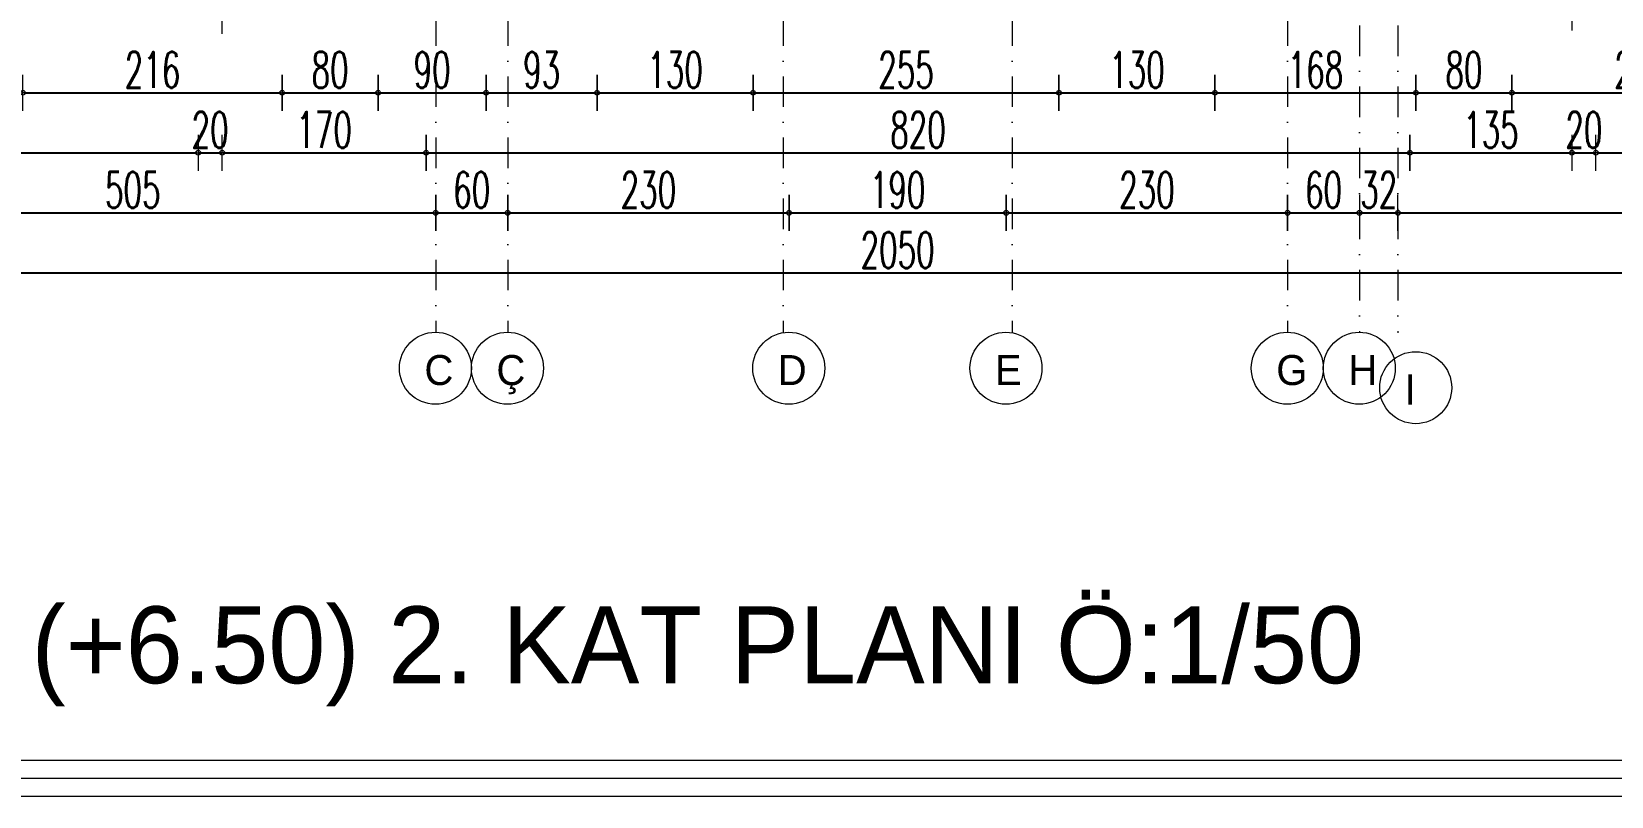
# Model space of a CAD drawing. Header units: millimetres. Extents: x -16104 to 67872, y -88009 to 12107.
# Drawn here: x 14898 to 16215, y -8330 to -7693 of the extents above; entities that cross this region are included whole.
import ezdxf

# ---------------------------------------------------------------- set-up
doc = ezdxf.new("R2010")
doc.units = ezdxf.units.MM
doc.linetypes.add('ACAD_ISO07W100', pattern=[3, 0, -3])
doc.linetypes.add('DASHDOTX2', pattern=[50.8, 25.4, -12.7, 0, -12.7])
doc.layers.get('0').update_dxf_attribs({"color": 241})
for name, color, linetype, lineweight in [('AKS', 1, 'ACAD_ISO07W100', 5), ('akslar', 144, 'Continuous', 20), ('c05', 32, 'Continuous', 13), ('OLCU', 54, 'Continuous', 13), ('YAZI', 22, 'Continuous', 18)]:
    doc.layers.add(name, color=color, linetype=linetype, lineweight=lineweight)
doc.styles.add('DIM', font='Txttw.shx', dxfattribs={"width": 0.6})
doc.styles.add('ÖLÇÜ-50', font='comic.ttf', dxfattribs={"height": 12.5})
doc.dimstyles.new('50', dxfattribs={"dimscale": 0, "dimtxt": 30, "dimasz": 1, "dimexe": 0, "dimexo": 2, "dimgap": 4, "dimtad": 1, "dimdec": 0, "dimzin": 0, "dimdsep": 46, "dimtxsty": 'DIM', "dimblk1": 'DOT', "dimblk2": 'DOT', "dimsah": 1, "dimcen": 1.5, "dimdle": 3, "dimse1": 1, "dimse2": 1, "dimclrd": 256, "dimclre": 9, "dimclrt": 256, "dimadec": 0, "dimazin": 0, "dimtfac": 0.24, "dimtdec": 0, "dimtix": 1, "dimtmove": 2, "dimatfit": 3, "dimldrblk": 'DOT', "dimfxl": 0, "dimtolj": 1, "dimtzin": 15, "dimarcsym": 0})

# ---------------------------------------------------------------- blocks, each defined once
blk = doc.blocks.new('DOT')
for p, q in [((0, 15), (0, -15)), ((-2, 0), (0, 0)), ((2, 0), (0, 0))]:
    blk.add_line(p, q)
blk.add_circle((0, 0), 2)
blk = doc.blocks.new('*D6160')
at = {"layer": 'Defpoints', "color": 0, "transparency": 16777216}
for p in [(14890.7, -7694.1), (15106.7, -7694.1), (15106.7, -7744.1)]:
    blk.add_point(p, dxfattribs=at)
at = {"layer": 'OLCU', "lineweight": -2, "transparency": 16777216}
blk.add_line((14891.7, -7744.1), (15105.7, -7744.1), dxfattribs=at)
at = {"layer": 'OLCU', "lineweight": -2, "transparency": 16777216, "rotation": 180}
blk.add_blockref('DOT', (14890.7, -7744.1), dxfattribs=at)
at = {"layer": 'OLCU', "lineweight": -2, "transparency": 16777216}
blk.add_blockref('DOT', (15106.7, -7744.1), dxfattribs=at)
at = {"layer": 'OLCU', "transparency": 16777216, "insert": (14998.7, -7725.1), "char_height": 30, "attachment_point": 5, "style": 'DIM'}
blk.add_mtext('\\A1;216', dxfattribs=at)
blk = doc.blocks.new('*D6161')
at = {"layer": 'Defpoints', "color": 0, "transparency": 16777216}
for p in [(15106.7, -7694.1), (15186.7, -7694.1), (15186.7, -7744.1)]:
    blk.add_point(p, dxfattribs=at)
at = {"layer": 'OLCU', "lineweight": -2, "transparency": 16777216}
blk.add_line((15107.7, -7744.1), (15185.7, -7744.1), dxfattribs=at)
at = {"layer": 'OLCU', "lineweight": -2, "transparency": 16777216, "rotation": 180}
blk.add_blockref('DOT', (15106.7, -7744.1), dxfattribs=at)
at = {"layer": 'OLCU', "lineweight": -2, "transparency": 16777216}
blk.add_blockref('DOT', (15186.7, -7744.1), dxfattribs=at)
at = {"layer": 'OLCU', "transparency": 16777216, "insert": (15146.7, -7725.1), "char_height": 30, "attachment_point": 5, "style": 'DIM'}
blk.add_mtext('\\A1;80', dxfattribs=at)
blk = doc.blocks.new('*D6162')
at = {"layer": 'Defpoints', "color": 0, "transparency": 16777216}
for p in [(15276.7, -7694.1), (15369.2, -7694.1), (15369.2, -7744.1)]:
    blk.add_point(p, dxfattribs=at)
at = {"layer": 'OLCU', "lineweight": -2, "transparency": 16777216}
blk.add_line((15277.7, -7744.1), (15368.2, -7744.1), dxfattribs=at)
at = {"layer": 'OLCU', "lineweight": -2, "transparency": 16777216, "rotation": 180}
blk.add_blockref('DOT', (15276.7, -7744.1), dxfattribs=at)
at = {"layer": 'OLCU', "lineweight": -2, "transparency": 16777216}
blk.add_blockref('DOT', (15369.2, -7744.1), dxfattribs=at)
at = {"layer": 'OLCU', "transparency": 16777216, "insert": (15323, -7725.1), "char_height": 30, "attachment_point": 5, "style": 'DIM'}
blk.add_mtext('\\A1;93', dxfattribs=at)
blk = doc.blocks.new('*D6163')
at = {"layer": 'Defpoints', "color": 0, "transparency": 16777216}
for p in [(15369.2, -7694.1), (15499.2, -7694.1), (15499.2, -7744.1)]:
    blk.add_point(p, dxfattribs=at)
at = {"layer": 'OLCU', "lineweight": -2, "transparency": 16777216}
blk.add_line((15370.2, -7744.1), (15498.2, -7744.1), dxfattribs=at)
at = {"layer": 'OLCU', "lineweight": -2, "transparency": 16777216, "rotation": 180}
blk.add_blockref('DOT', (15369.2, -7744.1), dxfattribs=at)
at = {"layer": 'OLCU', "lineweight": -2, "transparency": 16777216}
blk.add_blockref('DOT', (15499.2, -7744.1), dxfattribs=at)
at = {"layer": 'OLCU', "transparency": 16777216, "insert": (15434.2, -7725.1), "char_height": 30, "attachment_point": 5, "style": 'DIM'}
blk.add_mtext('\\A1;130', dxfattribs=at)
blk = doc.blocks.new('*D6164')
at = {"layer": 'Defpoints', "color": 0, "transparency": 16777216}
for p in [(15499.2, -7694.1), (15754.2, -7694.1), (15754.2, -7744.1)]:
    blk.add_point(p, dxfattribs=at)
at = {"layer": 'OLCU', "lineweight": -2, "transparency": 16777216}
blk.add_line((15500.2, -7744.1), (15753.2, -7744.1), dxfattribs=at)
at = {"layer": 'OLCU', "lineweight": -2, "transparency": 16777216, "rotation": 180}
blk.add_blockref('DOT', (15499.2, -7744.1), dxfattribs=at)
at = {"layer": 'OLCU', "lineweight": -2, "transparency": 16777216}
blk.add_blockref('DOT', (15754.2, -7744.1), dxfattribs=at)
at = {"layer": 'OLCU', "transparency": 16777216, "insert": (15626.7, -7725.1), "char_height": 30, "attachment_point": 5, "style": 'DIM'}
blk.add_mtext('\\A1;255', dxfattribs=at)
blk = doc.blocks.new('*D6165')
at = {"layer": 'Defpoints', "color": 0, "transparency": 16777216}
for p in [(15754.2, -7694.1), (15884.2, -7694.1), (15884.2, -7744.1)]:
    blk.add_point(p, dxfattribs=at)
at = {"layer": 'OLCU', "lineweight": -2, "transparency": 16777216}
blk.add_line((15755.2, -7744.1), (15883.2, -7744.1), dxfattribs=at)
at = {"layer": 'OLCU', "lineweight": -2, "transparency": 16777216, "rotation": 180}
blk.add_blockref('DOT', (15754.2, -7744.1), dxfattribs=at)
at = {"layer": 'OLCU', "lineweight": -2, "transparency": 16777216}
blk.add_blockref('DOT', (15884.2, -7744.1), dxfattribs=at)
at = {"layer": 'OLCU', "transparency": 16777216, "insert": (15819.2, -7725.1), "char_height": 30, "attachment_point": 5, "style": 'DIM'}
blk.add_mtext('\\A1;130', dxfattribs=at)
blk = doc.blocks.new('*D6166')
at = {"layer": 'Defpoints', "color": 0, "transparency": 16777216}
for p in [(15884.2, -7694.1), (16051.7, -7694.1), (16051.7, -7744.1)]:
    blk.add_point(p, dxfattribs=at)
at = {"layer": 'OLCU', "lineweight": -2, "transparency": 16777216}
blk.add_line((15885.2, -7744.1), (16050.7, -7744.1), dxfattribs=at)
at = {"layer": 'OLCU', "lineweight": -2, "transparency": 16777216, "rotation": 180}
blk.add_blockref('DOT', (15884.2, -7744.1), dxfattribs=at)
at = {"layer": 'OLCU', "lineweight": -2, "transparency": 16777216}
blk.add_blockref('DOT', (16051.7, -7744.1), dxfattribs=at)
at = {"layer": 'OLCU', "transparency": 16777216, "insert": (15968, -7725.1), "char_height": 30, "attachment_point": 5, "style": 'DIM'}
blk.add_mtext('\\A1;168', dxfattribs=at)
blk = doc.blocks.new('*D6167')
at = {"layer": 'Defpoints', "color": 0, "transparency": 16777216}
for p in [(16051.7, -7694.1), (16131.7, -7694.1), (16131.7, -7744.1)]:
    blk.add_point(p, dxfattribs=at)
at = {"layer": 'OLCU', "lineweight": -2, "transparency": 16777216}
blk.add_line((16052.7, -7744.1), (16130.7, -7744.1), dxfattribs=at)
at = {"layer": 'OLCU', "lineweight": -2, "transparency": 16777216, "rotation": 180}
blk.add_blockref('DOT', (16051.7, -7744.1), dxfattribs=at)
at = {"layer": 'OLCU', "lineweight": -2, "transparency": 16777216}
blk.add_blockref('DOT', (16131.7, -7744.1), dxfattribs=at)
at = {"layer": 'OLCU', "transparency": 16777216, "insert": (16091.7, -7725.1), "char_height": 30, "attachment_point": 5, "style": 'DIM'}
blk.add_mtext('\\A1;80', dxfattribs=at)
blk = doc.blocks.new('*D6168')
at = {"layer": 'Defpoints', "color": 0, "transparency": 16777216}
for p in [(16131.7, -7694.1), (16348.7, -7694.1), (16348.7, -7744.1)]:
    blk.add_point(p, dxfattribs=at)
at = {"layer": 'OLCU', "lineweight": -2, "transparency": 16777216}
blk.add_line((16132.7, -7744.1), (16347.7, -7744.1), dxfattribs=at)
at = {"layer": 'OLCU', "lineweight": -2, "transparency": 16777216, "rotation": 180}
blk.add_blockref('DOT', (16131.7, -7744.1), dxfattribs=at)
at = {"layer": 'OLCU', "lineweight": -2, "transparency": 16777216}
blk.add_blockref('DOT', (16348.7, -7744.1), dxfattribs=at)
at = {"layer": 'OLCU', "transparency": 16777216, "insert": (16240.2, -7725.1), "char_height": 30, "attachment_point": 5, "style": 'DIM'}
blk.add_mtext('\\A1;217', dxfattribs=at)
blk = doc.blocks.new('*D6171')
at = {"layer": 'Defpoints', "color": 0, "transparency": 16777216}
for p in [(14594.7, -7759.1), (15036.7, -7759.1), (15036.7, -7794.1)]:
    blk.add_point(p, dxfattribs=at)
at = {"layer": 'OLCU', "lineweight": -2, "transparency": 16777216}
blk.add_line((14595.7, -7794.1), (15035.7, -7794.1), dxfattribs=at)
at = {"layer": 'OLCU', "lineweight": -2, "transparency": 16777216, "rotation": 180}
blk.add_blockref('DOT', (14594.7, -7794.1), dxfattribs=at)
at = {"layer": 'OLCU', "lineweight": -2, "transparency": 16777216}
blk.add_blockref('DOT', (15036.7, -7794.1), dxfattribs=at)
at = {"layer": 'OLCU', "transparency": 16777216, "insert": (14815.7, -7775.1), "char_height": 30, "attachment_point": 5, "style": 'DIM'}
blk.add_mtext('\\A1;442', dxfattribs=at)
blk = doc.blocks.new('*D6172')
at = {"layer": 'Defpoints', "color": 0, "transparency": 16777216}
for p in [(15226.7, -7759.1), (16046.7, -7759.1), (16046.7, -7794.1)]:
    blk.add_point(p, dxfattribs=at)
at = {"layer": 'OLCU', "lineweight": -2, "transparency": 16777216}
blk.add_line((15227.7, -7794.1), (16045.7, -7794.1), dxfattribs=at)
at = {"layer": 'OLCU', "lineweight": -2, "transparency": 16777216, "rotation": 180}
blk.add_blockref('DOT', (15226.7, -7794.1), dxfattribs=at)
at = {"layer": 'OLCU', "lineweight": -2, "transparency": 16777216}
blk.add_blockref('DOT', (16046.7, -7794.1), dxfattribs=at)
at = {"layer": 'OLCU', "transparency": 16777216, "insert": (15636.7, -7775.1), "char_height": 30, "attachment_point": 5, "style": 'DIM'}
blk.add_mtext('\\A1;820', dxfattribs=at)
blk = doc.blocks.new('*D6173')
at = {"layer": 'Defpoints', "color": 0, "transparency": 16777216}
for p in [(16046.7, -7759.1), (16181.7, -7759.1), (16181.7, -7794.1)]:
    blk.add_point(p, dxfattribs=at)
at = {"layer": 'OLCU', "lineweight": -2, "transparency": 16777216}
blk.add_line((16047.7, -7794.1), (16180.7, -7794.1), dxfattribs=at)
at = {"layer": 'OLCU', "lineweight": -2, "transparency": 16777216, "rotation": 180}
blk.add_blockref('DOT', (16046.7, -7794.1), dxfattribs=at)
at = {"layer": 'OLCU', "lineweight": -2, "transparency": 16777216}
blk.add_blockref('DOT', (16181.7, -7794.1), dxfattribs=at)
at = {"layer": 'OLCU', "transparency": 16777216, "insert": (16114.2, -7775.1), "char_height": 30, "attachment_point": 5, "style": 'DIM'}
blk.add_mtext('\\A1;135', dxfattribs=at)
blk = doc.blocks.new('*D6175')
at = {"layer": 'Defpoints', "color": 0, "transparency": 16777216}
for p in [(15294.7, -7844.1), (15529.2, -7844.1), (15529.2, -7844.1)]:
    blk.add_point(p, dxfattribs=at)
at = {"layer": 'OLCU', "lineweight": -2, "transparency": 16777216}
blk.add_line((15295.7, -7844.1), (15528.2, -7844.1), dxfattribs=at)
at = {"layer": 'OLCU', "lineweight": -2, "transparency": 16777216, "rotation": 180}
blk.add_blockref('DOT', (15294.7, -7844.1), dxfattribs=at)
at = {"layer": 'OLCU', "lineweight": -2, "transparency": 16777216}
blk.add_blockref('DOT', (15529.2, -7844.1), dxfattribs=at)
at = {"layer": 'OLCU', "transparency": 16777216, "insert": (15412, -7825.1), "char_height": 30, "attachment_point": 5, "style": 'DIM'}
blk.add_mtext('\\A1;230', dxfattribs=at)
blk = doc.blocks.new('*D6178')
at = {"layer": 'Defpoints', "color": 0, "transparency": 16777216}
for p in [(14594.7, -7859.1), (16644.7, -7859.1), (16644.7, -7894.1)]:
    blk.add_point(p, dxfattribs=at)
at = {"layer": 'OLCU', "lineweight": -2, "transparency": 16777216}
blk.add_line((14595.7, -7894.1), (16643.7, -7894.1), dxfattribs=at)
at = {"layer": 'OLCU', "lineweight": -2, "transparency": 16777216, "rotation": 180}
blk.add_blockref('DOT', (14594.7, -7894.1), dxfattribs=at)
at = {"layer": 'OLCU', "lineweight": -2, "transparency": 16777216}
blk.add_blockref('DOT', (16644.7, -7894.1), dxfattribs=at)
at = {"layer": 'OLCU', "transparency": 16777216, "insert": (15619.7, -7875.1), "char_height": 30, "attachment_point": 5, "style": 'DIM'}
blk.add_mtext('\\A1;2050', dxfattribs=at)
blk = doc.blocks.new('*D6234')
at = {"layer": 'Defpoints', "color": 0, "transparency": 16777216}
for p in [(15056.7, -7794.1), (15226.7, -7794.1), (15226.7, -7794.1)]:
    blk.add_point(p, dxfattribs=at)
at = {"layer": 'OLCU', "lineweight": -2, "transparency": 16777216}
blk.add_line((15057.7, -7794.1), (15225.7, -7794.1), dxfattribs=at)
at = {"layer": 'OLCU', "lineweight": -2, "transparency": 16777216, "rotation": 180}
blk.add_blockref('DOT', (15056.7, -7794.1), dxfattribs=at)
at = {"layer": 'OLCU', "lineweight": -2, "transparency": 16777216}
blk.add_blockref('DOT', (15226.7, -7794.1), dxfattribs=at)
at = {"layer": 'OLCU', "transparency": 16777216, "insert": (15141.7, -7775.1), "char_height": 30, "attachment_point": 5, "style": 'DIM'}
blk.add_mtext('\\A1;170', dxfattribs=at)
blk = doc.blocks.new('*D6237')
at = {"layer": 'Defpoints', "color": 0, "transparency": 16777216}
for p in [(16201.7, -7794.1), (16644.7, -7794.1), (16644.7, -7794.1)]:
    blk.add_point(p, dxfattribs=at)
at = {"layer": 'OLCU', "lineweight": -2, "transparency": 16777216}
blk.add_line((16202.7, -7794.1), (16643.7, -7794.1), dxfattribs=at)
at = {"layer": 'OLCU', "lineweight": -2, "transparency": 16777216, "rotation": 180}
blk.add_blockref('DOT', (16201.7, -7794.1), dxfattribs=at)
at = {"layer": 'OLCU', "lineweight": -2, "transparency": 16777216}
blk.add_blockref('DOT', (16644.7, -7794.1), dxfattribs=at)
at = {"layer": 'OLCU', "transparency": 16777216, "insert": (16423.2, -7775.1), "char_height": 30, "attachment_point": 5, "style": 'DIM'}
blk.add_mtext('\\A1;443', dxfattribs=at)
blk = doc.blocks.new('*D6263')
at = {"layer": 'Defpoints', "color": 0, "transparency": 16777216}
for p in [(15036.7, -7744.1), (15056.7, -7744.1), (15056.7, -7794.1)]:
    blk.add_point(p, dxfattribs=at)
at = {"layer": 'OLCU', "lineweight": -2, "transparency": 16777216}
for p, q in [((15035.7, -7794.1), (15034.7, -7794.1)), ((15036.7, -7794.1), (15056.7, -7794.1)), ((15057.7, -7794.1), (15058.7, -7794.1))]:
    blk.add_line(p, q, dxfattribs=at)
blk.add_blockref('DOT', (15036.7, -7794.1), dxfattribs=at)
at = {"layer": 'OLCU', "lineweight": -2, "transparency": 16777216, "rotation": 180}
blk.add_blockref('DOT', (15056.7, -7794.1), dxfattribs=at)
at = {"layer": 'OLCU', "transparency": 16777216, "insert": (15046.7, -7775.1), "char_height": 30, "attachment_point": 5, "style": 'DIM'}
blk.add_mtext('\\A1;20', dxfattribs=at)
blk = doc.blocks.new('*D6264')
at = {"layer": 'Defpoints', "color": 0, "transparency": 16777216}
for p in [(16181.7, -7794.1), (16201.7, -7794.1), (16201.7, -7794.1)]:
    blk.add_point(p, dxfattribs=at)
at = {"layer": 'OLCU', "lineweight": -2, "transparency": 16777216}
for p, q in [((16180.7, -7794.1), (16179.7, -7794.1)), ((16181.7, -7794.1), (16201.7, -7794.1)), ((16202.7, -7794.1), (16203.7, -7794.1))]:
    blk.add_line(p, q, dxfattribs=at)
blk.add_blockref('DOT', (16181.7, -7794.1), dxfattribs=at)
at = {"layer": 'OLCU', "lineweight": -2, "transparency": 16777216, "rotation": 180}
blk.add_blockref('DOT', (16201.7, -7794.1), dxfattribs=at)
at = {"layer": 'OLCU', "transparency": 16777216, "insert": (16191.7, -7775.1), "char_height": 30, "attachment_point": 5, "style": 'DIM'}
blk.add_mtext('\\A1;20', dxfattribs=at)
blk = doc.blocks.new('*D6276')
at = {"layer": 'Defpoints', "color": 0, "transparency": 16777216}
for p in [(14729.7, -7844.1), (15234.7, -7844.1), (15234.7, -7844.1)]:
    blk.add_point(p, dxfattribs=at)
at = {"layer": 'OLCU', "lineweight": -2, "transparency": 16777216}
blk.add_line((14730.7, -7844.1), (15233.7, -7844.1), dxfattribs=at)
at = {"layer": 'OLCU', "lineweight": -2, "transparency": 16777216, "rotation": 180}
blk.add_blockref('DOT', (14729.7, -7844.1), dxfattribs=at)
at = {"layer": 'OLCU', "lineweight": -2, "transparency": 16777216}
blk.add_blockref('DOT', (15234.7, -7844.1), dxfattribs=at)
at = {"layer": 'OLCU', "transparency": 16777216, "insert": (14982.2, -7825.1), "char_height": 30, "attachment_point": 5, "style": 'DIM'}
blk.add_mtext('\\A1;505', dxfattribs=at)
blk = doc.blocks.new('*D6277')
at = {"layer": 'Defpoints', "color": 0, "transparency": 16777216}
for p in [(15234.7, -7844.1), (15294.7, -7844.1), (15294.7, -7844.1)]:
    blk.add_point(p, dxfattribs=at)
at = {"layer": 'OLCU', "lineweight": -2, "transparency": 16777216}
blk.add_line((15235.7, -7844.1), (15293.7, -7844.1), dxfattribs=at)
at = {"layer": 'OLCU', "lineweight": -2, "transparency": 16777216, "rotation": 180}
blk.add_blockref('DOT', (15234.7, -7844.1), dxfattribs=at)
at = {"layer": 'OLCU', "lineweight": -2, "transparency": 16777216}
blk.add_blockref('DOT', (15294.7, -7844.1), dxfattribs=at)
at = {"layer": 'OLCU', "transparency": 16777216, "insert": (15264.7, -7825.1), "char_height": 30, "attachment_point": 5, "style": 'DIM'}
blk.add_mtext('\\A1;60', dxfattribs=at)
blk = doc.blocks.new('*D6278')
at = {"layer": 'Defpoints', "color": 0, "transparency": 16777216}
for p in [(15529.2, -7844.1), (15710.2, -7844.1), (15710.2, -7844.1)]:
    blk.add_point(p, dxfattribs=at)
at = {"layer": 'OLCU', "lineweight": -2, "transparency": 16777216}
blk.add_line((15530.2, -7844.1), (15709.2, -7844.1), dxfattribs=at)
at = {"layer": 'OLCU', "lineweight": -2, "transparency": 16777216, "rotation": 180}
blk.add_blockref('DOT', (15529.2, -7844.1), dxfattribs=at)
at = {"layer": 'OLCU', "lineweight": -2, "transparency": 16777216}
blk.add_blockref('DOT', (15710.2, -7844.1), dxfattribs=at)
at = {"layer": 'OLCU', "transparency": 16777216, "insert": (15619.7, -7825.1), "char_height": 30, "attachment_point": 5, "style": 'DIM'}
blk.add_mtext('\\A1;190', dxfattribs=at)
blk = doc.blocks.new('*D6279')
at = {"layer": 'Defpoints', "color": 0, "transparency": 16777216}
for p in [(15710.2, -7844.1), (15944.7, -7844.1), (15944.7, -7844.1)]:
    blk.add_point(p, dxfattribs=at)
at = {"layer": 'OLCU', "lineweight": -2, "transparency": 16777216}
blk.add_line((15711.2, -7844.1), (15943.7, -7844.1), dxfattribs=at)
at = {"layer": 'OLCU', "lineweight": -2, "transparency": 16777216, "rotation": 180}
blk.add_blockref('DOT', (15710.2, -7844.1), dxfattribs=at)
at = {"layer": 'OLCU', "lineweight": -2, "transparency": 16777216}
blk.add_blockref('DOT', (15944.7, -7844.1), dxfattribs=at)
at = {"layer": 'OLCU', "transparency": 16777216, "insert": (15827.5, -7825.1), "char_height": 30, "attachment_point": 5, "style": 'DIM'}
blk.add_mtext('\\A1;230', dxfattribs=at)
blk = doc.blocks.new('*D6280')
at = {"layer": 'Defpoints', "color": 0, "transparency": 16777216}
for p in [(15944.7, -7844.1), (16004.7, -7844.1), (16004.7, -7844.1)]:
    blk.add_point(p, dxfattribs=at)
at = {"layer": 'OLCU', "lineweight": -2, "transparency": 16777216}
blk.add_line((15945.7, -7844.1), (16003.7, -7844.1), dxfattribs=at)
at = {"layer": 'OLCU', "lineweight": -2, "transparency": 16777216, "rotation": 180}
blk.add_blockref('DOT', (15944.7, -7844.1), dxfattribs=at)
at = {"layer": 'OLCU', "lineweight": -2, "transparency": 16777216}
blk.add_blockref('DOT', (16004.7, -7844.1), dxfattribs=at)
at = {"layer": 'OLCU', "transparency": 16777216, "insert": (15974.7, -7825.1), "char_height": 30, "attachment_point": 5, "style": 'DIM'}
blk.add_mtext('\\A1;60', dxfattribs=at)
blk = doc.blocks.new('*D6281')
at = {"layer": 'Defpoints', "color": 0, "transparency": 16777216}
for p in [(16004.7, -7844.1), (16036.7, -7844.1), (16036.7, -7844.1)]:
    blk.add_point(p, dxfattribs=at)
at = {"layer": 'OLCU', "lineweight": -2, "transparency": 16777216}
for p, q in [((16003.7, -7844.1), (16002.7, -7844.1)), ((16004.7, -7844.1), (16036.7, -7844.1)), ((16037.7, -7844.1), (16038.7, -7844.1))]:
    blk.add_line(p, q, dxfattribs=at)
blk.add_blockref('DOT', (16004.7, -7844.1), dxfattribs=at)
at = {"layer": 'OLCU', "lineweight": -2, "transparency": 16777216, "rotation": 180}
blk.add_blockref('DOT', (16036.7, -7844.1), dxfattribs=at)
at = {"layer": 'OLCU', "transparency": 16777216, "insert": (16020.7, -7825.1), "char_height": 30, "attachment_point": 5, "style": 'DIM'}
blk.add_mtext('\\A1;32', dxfattribs=at)
blk = doc.blocks.new('*D6282')
at = {"layer": 'Defpoints', "color": 0, "transparency": 16777216}
for p in [(16036.7, -7844.1), (16474.7, -7844.1), (16474.7, -7844.1)]:
    blk.add_point(p, dxfattribs=at)
at = {"layer": 'OLCU', "lineweight": -2, "transparency": 16777216}
blk.add_line((16037.7, -7844.1), (16473.7, -7844.1), dxfattribs=at)
at = {"layer": 'OLCU', "lineweight": -2, "transparency": 16777216, "rotation": 180}
blk.add_blockref('DOT', (16036.7, -7844.1), dxfattribs=at)
at = {"layer": 'OLCU', "lineweight": -2, "transparency": 16777216}
blk.add_blockref('DOT', (16474.7, -7844.1), dxfattribs=at)
at = {"layer": 'OLCU', "transparency": 16777216, "insert": (16255.7, -7825.1), "char_height": 30, "attachment_point": 5, "style": 'DIM'}
blk.add_mtext('\\A1;438', dxfattribs=at)
blk = doc.blocks.new('*D6300')
at = {"layer": 'Defpoints', "color": 0, "transparency": 16777216}
for p in [(15186.7, -7744.1), (15276.7, -7744.1), (15276.7, -7744.1)]:
    blk.add_point(p, dxfattribs=at)
at = {"layer": 'OLCU', "lineweight": -2, "transparency": 16777216}
blk.add_line((15187.7, -7744.1), (15275.7, -7744.1), dxfattribs=at)
at = {"layer": 'OLCU', "lineweight": -2, "transparency": 16777216, "rotation": 180}
blk.add_blockref('DOT', (15186.7, -7744.1), dxfattribs=at)
at = {"layer": 'OLCU', "lineweight": -2, "transparency": 16777216}
blk.add_blockref('DOT', (15276.7, -7744.1), dxfattribs=at)
at = {"layer": 'OLCU', "transparency": 16777216, "insert": (15231.7, -7725.1), "char_height": 30, "attachment_point": 5, "style": 'DIM'}
blk.add_mtext('\\A1;90', dxfattribs=at)
blk = doc.blocks.new('*D6303')
at = {"layer": 'Defpoints', "color": 0, "transparency": 16777216}
for p in [(15056.7, -7680), (16181.7, -7677.3), (16181.7, -7677.3)]:
    blk.add_point(p, dxfattribs=at)
at = {"layer": 'OLCU', "lineweight": -2, "transparency": 16777216}
blk.add_line((15057.7, -7680), (16180.7, -7677.3), dxfattribs=at)
for p, rotation in [((16181.7, -7677.3), 0.1399202823359238), ((15056.7, -7680), 180.1399202823359)]:
    blk.add_blockref('DOT', p, dxfattribs=dict(at, rotation=rotation))
at = {"layer": 'OLCU', "transparency": 16777216, "insert": (15619.2, -7659.6), "char_height": 30, "attachment_point": 5, "rotation": 0.1399, "style": 'DIM'}
blk.add_mtext('\\A1;1125', dxfattribs=at)
blk = doc.blocks.new('*D6038')
at = {"layer": 'Defpoints', "color": 0, "transparency": 16777216}
for p in [(14424.7, -7672.6), (14424.7, -7672.6), (15056.7, -7680)]:
    blk.add_point(p, dxfattribs=at)
at = {"layer": 'OLCU', "lineweight": -2, "transparency": 16777216}
blk.add_line((15055.7, -7680), (14425.7, -7672.6), dxfattribs=at)
for p, rotation in [((14424.7, -7672.6), 179.3311844585351), ((15056.7, -7680), 359.3311844585351)]:
    blk.add_blockref('DOT', p, dxfattribs=dict(at, rotation=rotation))
at = {"layer": 'OLCU', "transparency": 16777216, "insert": (14740.9, -7657.3), "char_height": 30, "attachment_point": 5, "rotation": 359.3312, "style": 'DIM'}
blk.add_mtext('\\A1;632', dxfattribs=at)

msp = doc.modelspace()

# ---------------------------------------------------------------- linework, layer by layer
at = {"layer": 'AKS', "linetype": 'ByBlock'}
for centre in [(15234.5, -7973.6), (15294.5, -7973.6), (15529, -7973.6), (15710, -7973.6), (15944.5, -7973.6), (16004.5, -7973.6), (16051.5, -7989.8)]:
    msp.add_circle(centre, 30, dxfattribs=at)
at = {"layer": 'akslar', "linetype": 'DASHDOTX2'}
for p, q in [((15234.7, -5134.6), (15234.7, -7944.1)), ((15294.7, -5134.6), (15294.7, -7944.1)), ((15524.2, -5134.6), (15524.2, -7944.1)), ((15715.2, -5134.6), (15715.2, -7944.1)), ((15944.7, -5134.6), (15944.7, -7944.1)), ((16004.7, -5143.1), (16004.7, -7944.1)), ((16036.7, -5143.1), (16036.7, -7944.1))]:
    msp.add_line(p, q, dxfattribs=at)
at = {"layer": 'c05'}
for points in [[(17435.3, -8120), (17435.3, -8330.3), (13905, -8330.3), (13905, -4952.5), (17435.3, -4952.5), (17435.3, -6808.6)], [(17420.3, -8120), (17420.3, -8315.3), (13920, -8315.3), (13920, -4967.5), (17420.3, -4967.5), (17420.3, -6808.6)], [(17405.3, -8120), (17405.3, -8300.3), (13935, -8300.3), (13935, -4982.5), (17405.3, -4982.5), (17405.3, -6808.6)]]:
    msp.add_lwpolyline(points, dxfattribs=at)

# ---------------------------------------------------------------- texts
at = {"layer": 'AKS', "char_height": 25, "width": 35.659, "attachment_point": 1}
for s, insert in [('C', (15225.3, -7962.6)), ('Ç', (15285.3, -7962.6)), ('D', (15519.8, -7962.6)), ('E', (15700.8, -7962.6)), ('G', (15935.3, -7962.6)), ('H', (15995.3, -7962.6)), ('I', (16042.3, -7978.8))]:
    msp.add_mtext(s, dxfattribs=dict(at, insert=insert))
at = {"layer": 'YAZI', "style": 'ÖLÇÜ-50'}
msp.add_text('(+6.50) 2. KAT PLANI Ö:1/50', height=64, dxfattribs=at).set_placement((14897.8, -8236))

# ---------------------------------------------------------------- dimensions: what is measured, and where the dimension line sits
at = {"layer": 'OLCU'}
for p1, p2, picture, middle in [((15056.7, -7680), (14424.7, -7672.6), '*D6038', (14740.9, -7657.3)), ((15056.7, -7680), (16181.7, -7677.3), '*D6303', (15619.2, -7659.6)), ((15186.7, -7744.1), (15276.7, -7744.1), '*D6300', (15231.7, -7725.1)), ((14729.7, -7844.1), (15234.7, -7844.1), '*D6276', (14982.2, -7825.1))]:
    dim = msp.add_aligned_dim(p1=p1, p2=p2, distance=0, dimstyle='50', override={"dimscale": 1}, dxfattribs=at)
    dim.commit()
    dim.dimension.update_dxf_attribs({"geometry": picture, "text_midpoint": middle})
for base, p1, p2, picture, middle in [((15106.7, -7744.1), (14890.7, -7694.1), (15106.7, -7694.1), '*D6160', (14998.7, -7725.1)), ((15186.7, -7744.1), (15106.7, -7694.1), (15186.7, -7694.1), '*D6161', (15146.7, -7725.1)), ((15369.2064382, -7744.0601116), (15276.7064382, -7694.0601116), (15369.2064382, -7694.0601116), '*D6162', (15322.9564382, -7725.0601116)), ((15499.2, -7744.1), (15369.2, -7694.1), (15499.2, -7694.1), '*D6163', (15434.2, -7725.1)), ((15754.2, -7744.1), (15499.2, -7694.1), (15754.2, -7694.1), '*D6164', (15626.7, -7725.1)), ((15884.2, -7744.1), (15754.2, -7694.1), (15884.2, -7694.1), '*D6165', (15819.2, -7725.1)), ((16051.7064382, -7744.0601116), (15884.2064382, -7694.0601116), (16051.7064382, -7694.0601116), '*D6166', (15967.9564382, -7725.0601116)), ((16131.7, -7744.1), (16051.7, -7694.1), (16131.7, -7694.1), '*D6167', (16091.7, -7725.1)), ((16348.7, -7744.1), (16131.7, -7694.1), (16348.7, -7694.1), '*D6168', (16240.2, -7725.1)), ((15036.7, -7794.1), (14594.7, -7759.1), (15036.7, -7759.1), '*D6171', (14815.7, -7775.1)), ((15056.7, -7794.1), (15036.7, -7744.1), (15056.7, -7744.1), '*D6263', (15046.7, -7775.1)), ((15226.7, -7794.1), (15056.7, -7794.1), (15226.7, -7794.1), '*D6234', (15141.7, -7775.1)), ((16046.7, -7794.1), (15226.7, -7759.1), (16046.7, -7759.1), '*D6172', (15636.7, -7775.1)), ((16181.7, -7794.1), (16046.7, -7759.1), (16181.7, -7759.1), '*D6173', (16114.2, -7775.1)), ((16201.7, -7794.1), (16181.7, -7794.1), (16201.7, -7794.1), '*D6264', (16191.7, -7775.1)), ((16644.7, -7794.1), (16201.7, -7794.1), (16644.7, -7794.1), '*D6237', (16423.2, -7775.1)), ((15294.7, -7844.1), (15234.7, -7844.1), (15294.7, -7844.1), '*D6277', (15264.7, -7825.1)), ((16004.7, -7844.1), (15944.7, -7844.1), (16004.7, -7844.1), '*D6280', (15974.7, -7825.1)), ((16036.7, -7844.1), (16004.7, -7844.1), (16036.7, -7844.1), '*D6281', (16020.7, -7825.1)), ((16474.7, -7844.1), (16036.7, -7844.1), (16474.7, -7844.1), '*D6282', (16255.7, -7825.1)), ((16644.7, -7894.1), (14594.7, -7859.1), (16644.7, -7859.1), '*D6178', (15619.7, -7875.1))]:
    dim = msp.add_linear_dim(base=base, p1=p1, p2=p2, dimstyle='50', override={"dimscale": 1}, dxfattribs=at)
    dim.commit()
    dim.dimension.update_dxf_attribs({"geometry": picture, "text_midpoint": middle})
for base, p1, p2, text, picture, middle in [((15529.2, -7844.1), (15294.7, -7844.1), (15529.2, -7844.1), '230', '*D6175', (15412, -7825.1)), ((15710.2, -7844.1), (15529.2, -7844.1), (15710.2, -7844.1), '190', '*D6278', (15619.7, -7825.1)), ((15944.7, -7844.1), (15710.2, -7844.1), (15944.7, -7844.1), '230', '*D6279', (15827.5, -7825.1))]:
    dim = msp.add_linear_dim(base=base, p1=p1, p2=p2, text=text, dimstyle='50', override={"dimscale": 1}, dxfattribs=at)
    dim.commit()
    dim.dimension.update_dxf_attribs({"geometry": picture, "text_midpoint": middle})

doc.saveas('drawing.dxf')
